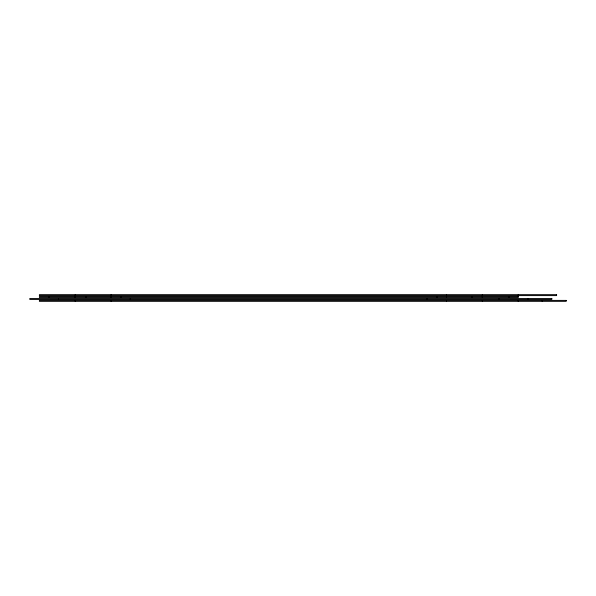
<?xml version="1.0" encoding="UTF-8"?>
<svg xmlns="http://www.w3.org/2000/svg" width="596" height="596" viewBox="0 0 596 596"><rect width="100%" height="100%" fill="white"/><g stroke="black" fill="none" stroke-linecap="round" stroke-linejoin="round"><path stroke-width="0.89" d="M542.256 300.391L542.256 301.353M527.885 298.477L527.885 299.438M518.304 294.647L518.304 295.609M518.304 300.391L518.304 301.353M508.731 296.562L508.731 297.523M499.15 298.477L499.15 299.438M482.387 294.647L482.387 295.609M482.387 296.562L482.387 297.523M482.387 300.391L482.387 301.353M471.801 296.562L471.801 297.523M446.471 294.647L446.471 295.609M446.471 296.562L446.471 297.523M446.471 300.391L446.471 301.353M436.89 296.562L436.89 297.523M427.31 298.477L427.31 299.438M130.375 298.477L130.375 299.438M120.794 296.562L120.794 297.523M111.221 294.647L111.221 295.609M111.221 296.562L111.221 297.523M111.221 300.391L111.221 301.353M85.884 296.562L85.884 297.523M75.297 294.647L75.297 295.609M75.297 296.562L75.297 297.523M75.297 300.391L75.297 301.353M58.535 298.477L58.535 299.438M48.954 296.562L48.954 297.523M556.619 294.647L39.381 294.647L39.381 295.609L556.619 295.609L556.619 294.647M518.304 296.562L39.381 296.562L39.381 297.523L518.304 297.523L518.304 296.562M551.829 298.477L29.8 298.477L29.8 299.438L551.829 299.438L551.829 298.477M566.2 300.391L39.381 300.391L39.381 301.353L566.2 301.353L566.2 300.391"/></g></svg>
